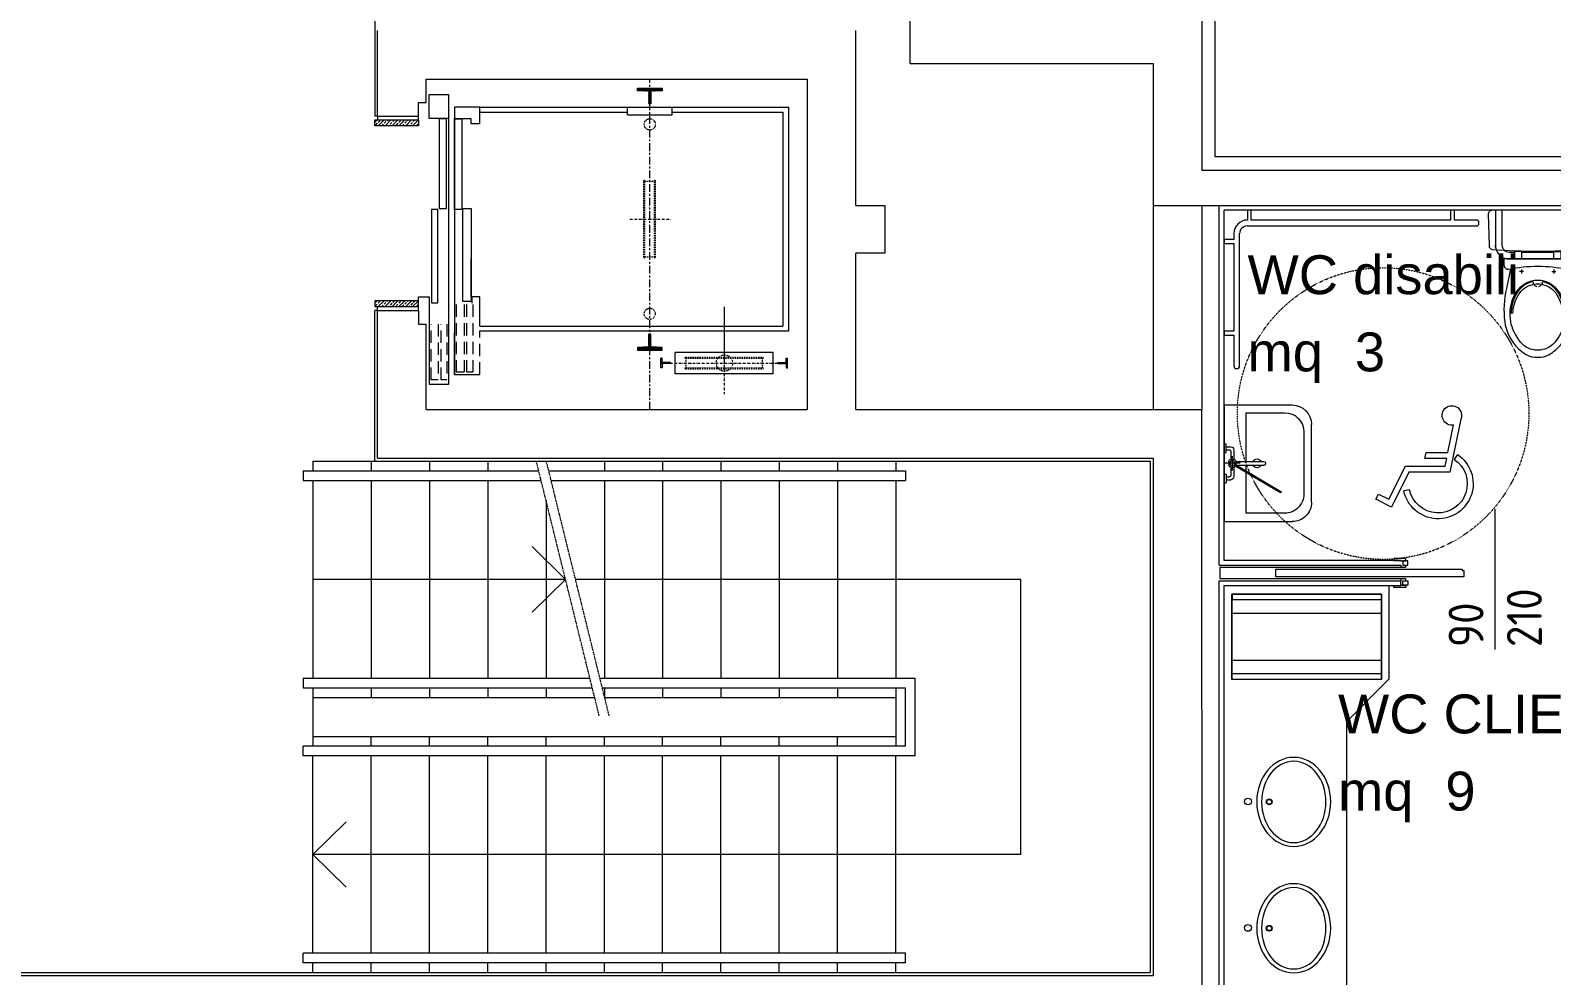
# Model space of a CAD drawing. Header units: millimetres. Extents: x 8265 to 78888, y 1905 to 34251.
# Drawn here: x 38238 to 39021, y 20136 to 20622 of the extents above; entities that cross this region are included whole.
import ezdxf

# ---------------------------------------------------------------- set-up
doc = ezdxf.new("R2010")
doc.units = ezdxf.units.MM
for name, pattern in [('ACANSTGB', [0.354331, 0.15748, -0.03937, 0.03937, -0.03937, 0.03937, -0.03937]), ('CENTER', [7, 4, -1, 1, -1]), ('DASHDOT', [2.35, 1.25, -0.5, 0.1, -0.5]), ('DASHED3', [0.2, -0.1, 0.1]), ('HIDDEN', [9.525, 6.35, -3.175]), ('HIDDEN4', [0.125, 0.025, -0.1])]:
    doc.linetypes.add(name, pattern=pattern)
for name, color, linetype, lineweight in [('420_MURATURE_001-AM_0', 4, 'Continuous', 0), ('430_TAVOLATI_001-AM_0', 3, 'Continuous', 0), ('437_RIVESTIMENTI_001-AM_0', 13, 'Continuous', 0), ('439_TESTI_SERRAMENTI_001-AM_0', 11, 'Continuous', 0), ('441_SERRAMENTI_001-AM_0', 1, 'Continuous', 0), ('442_SANITARI_001-AM_0', 6, 'Continuous', 0), ('448_RAMPE_SCALE_ASCENS_001-AM_0', 216, 'Continuous', 0), ('471_TESTI_POLIGONI_001-AM_0', 221, 'Continuous', 0)]:
    doc.layers.add(name, color=color, linetype=linetype, lineweight=lineweight)
doc.layers.add('A-linee medie', color=8, linetype='Continuous')
doc.styles.add('AREA', font='arial.ttf', dxfattribs={"height": 30})
doc.styles.get("Standard").update_dxf_attribs({"font": 'isocp.shx'})
pattern_1 = [(315, (31645.1751, 30821.5921), (0.35355339, 0.35355339), []), (45, (31645.1751, 30821.5921), (-0.35355339, 0.35355339), [])]

# ---------------------------------------------------------------- blocks, each defined once
blk = doc.blocks.new('Lavabo_handy')
at = {"layer": '442_SANITARI_001-AM_0'}
for p, q in [((-30, 0), (30, 0)), ((-30, 0), (-30, -35)), ((-10, 0), (-10, -1)), ((-5.5, 0), (-5.5, -1)), ((5.5, 0), (5.5, -1)), ((10, 0), (10, -1)), ((30, 0), (30, -35)), ((-5.5, -1), (-10, -1)), ((-8.5, -1), (-8.5, -3.5)), ((-7, -1), (-7, -2.5)), ((-7, -5), (-2, -5)), ((-6, -3.5), (-2, -3.5)), ((-3.64, -4.25), (3.64, -4.25)), ((-2, -3.5), (-2, -5)), ((-1, -2.5), (1, -2.5)), ((-1, -6), (-1, -20.46)), ((-1, -6), (1, -6)), ((0, -8.25), (0, -0.25)), ((0.38, -5.48), (14.49, -29.27)), ((0.89, -5.17), (15.01, -28.97)), ((1, -6), (1, -20.46)), ((2, -3.5), (6, -3.5)), ((2, -3.5), (2, -5)), ((2, -5), (7, -5)), ((5.5, -1), (10, -1)), ((7, -1), (7, -2.5)), ((8.5, -1), (8.5, -3.5)), ((-26.04, -11.36), (-26.04, -31.09)), ((-1, -11.36), (-26.04, -11.36)), ((3.87, -11.36), (1, -11.36)), ((25.71, -11.36), (4.57, -11.36)), ((25.71, -31.09), (25.71, -11.36)), ((0.1, -21.36), (-0.1, -21.36)), ((14.92, -29.31), (14.83, -29.36)), ((20, -45), (-20, -45)), ((-16.04, -41.09), (15.71, -41.09))]:
    blk.add_line(p, q, dxfattribs=at)
blk.add_circle((0, -4.25), 1.28, dxfattribs=at)
for centre, radius, start, end in [((-7, -3.5), 1.5, 180, 270), ((-6, -2.5), 1, 180, 270), ((-1, -3.5), 1, 90, 180), ((-1, -5), 1, 180, 270), ((1, -3.5), 1, 0, 90), ((1, -5), 1, 270, 0), ((6, -2.5), 1, 270, 0), ((7, -3.5), 1.5, 270, 0), ((0, -16.96), 2.25, 116.35896, 243.64104), ((0, -16.96), 2.25, 296.35896, 63.64104), ((-0.1, -20.46), 0.9, 180, 270), ((0.1, -20.46), 0.9, 270, 0), ((-16.04, -31.09), 10, 180, 270), ((14.7, -29.14), 0.25, 210.66766, 300.66766), ((14.79, -29.09), 0.25, 300.66766, 30.66766), ((15.71, -31.09), 10, 270, 0), ((-20, -35), 10, 180, 270), ((20, -35), 10, 270, 0)]:
    blk.add_arc(centre, radius, start, end, dxfattribs=at)
blk = doc.blocks.new('Tazza_handy_01')
at = {"layer": '442_SANITARI_001-AM_0'}
for p, q in [((21.75, 0), (21.75, -15.01)), ((8.26, -21.5), (-8.26, -21.5)), ((-8.3, -30.5), (-8.3, -32.5)), ((8.3, -30.5), (8.3, -32.5)), ((-7.3, -31.5), (-9.3, -31.5)), ((7.3, -31.5), (9.3, -31.5))]:
    blk.add_line(p, q, dxfattribs=at)
for points in [[(-23.45, 0), (23.45, 0, -0.421203), (25.45, -2.05), (25.07, -18.16, -0.384529), (23.23, -20.11, -0.020097), (0, -21, -0.020097), (-23.23, -20.11, -0.384529), (-25.07, -18.16), (-25.45, -2.05, -0.421203)], [(-17.39, -25), (17.39, -25), (17.39, -28.26, -0.472458), (15, -30.22, 0.097656), (-15, -30.22, -0.472458), (-17.39, -28.26)], [(0, -71.9, 0.221073), (8.74, -67.92, 0.102493), (13.6, -58.7, 0.121565), (13.4, -47.2, 0.187395), (6.2, -37.5, 0.126952), (0, -35.9, 0.126952), (-6.2, -37.5, 0.187395), (-13.4, -47.2, 0.121565), (-13.6, -58.7, 0.102493), (-8.74, -67.92, 0.221073)]]:
    blk.add_lwpolyline(points, format="xyb", close=True, dxfattribs=at)
for points in [[(-21.38, -20.25, -0.081906), (-21.75, -18), (-21.75, 0)], [(-17.18, -20.52, -0.203745), (-18.25, -18), (-18.25, 0)], [(17.18, -20.52, 0.203745), (18.25, -18), (18.25, 0)], [(21.75, -15.01), (21.75, -19), (21.75, -18, -0.081902), (21.38, -20.25)], [(-21.18, -20.76, -0.019656), (-21.38, -20.25)], [(21.38, -20.25, -0.32142), (14.75, -25), (-14.75, -25, -0.300027), (-21.18, -20.76)], [(-11.96, -21.5), (-14.75, -21.5, -0.194092), (-17.18, -20.52)], [(17.39, -20.3, -0.216674), (14.75, -21.5), (11.96, -21.5)], [(14.08, -30.05), (16.15, -40.16, -0.088113), (16.99, -57.4, -0.124068), (11.83, -69.13, -0.086475), (5.94, -74.15, -0.130408), (0, -75.6, -0.130408), (-5.94, -74.15, -0.086475), (-11.83, -69.13, -0.124068), (-16.99, -57.4, -0.088113), (-16.15, -40.16), (-14.08, -30.05)], [(-13.7, -53, -0.136377), (-10.9, -42.9, -0.205105), (-2.8, -36.7, -0.668461), (-2.5, -38.14, 0.213245), (-9.9, -43.5, 0.134007), (-12.8, -53)], [(-0.5, -39.1), (-1.58, -38.58, -0.801198), (-1.7, -38.2, -0.05862), (0, -38, -0.05862), (1.7, -38.2, -0.801198), (1.58, -38.58), (0.5, -39.1)], [(12.8, -53, 0.134007), (9.9, -43.5, 0.213245), (2.5, -38.14, -0.668461), (2.8, -36.7, -0.205105), (10.9, -42.9, -0.136377), (13.7, -53)]]:
    blk.add_lwpolyline(points, format="xyb", dxfattribs=at)
blk.add_lwpolyline([(-20.05, -20.34), (-23.07, -21.45), (-27.82, -20.78), (-27.54, -18.8), (-24.75, -19.19)], dxfattribs=at)
for points in [[(-8.26, -25), (-8.26, -21.18), (-11.96, -21.18), (-11.96, -25)], [(8.26, -25), (8.26, -21.18), (11.96, -21.18), (11.96, -25)]]:
    blk.add_lwpolyline(points, close=True, dxfattribs=at)
blk = doc.blocks.new('A$C5F1C5684')
at = {"layer": '442_SANITARI_001-AM_0'}
for p, q in [((85, -47), (85, 1, 0.01)), ((3.96, -47.34), (3.96, -3.34)), ((3.96, -3.34), (80.96, -3.34)), ((80.96, -3.34), (3.96, -3.34)), ((3.96, -6.34), (3.96, -13.26)), ((80.96, -6.34), (3.96, -6.34)), ((80.96, -3.34), (80.96, -3.34)), ((80.96, -3.34), (80.96, -47.34)), ((80.96, -6.34), (80.96, -3.34)), ((80.96, -13.26), (80.96, -6.34)), ((3.96, -13.26), (3.96, -37.41)), ((80.96, -13.26), (3.96, -13.26)), ((80.96, -37.41), (80.96, -13.26)), ((3.96, -37.41), (3.96, -44.34)), ((80.96, -37.41), (3.96, -37.41)), ((80.96, -44.34), (80.96, -37.41)), ((3.96, -44.34), (3.96, -47.34)), ((80.96, -44.34), (3.96, -44.34)), ((80.96, -47.34), (80.96, -44.34)), ((3.96, -47.34), (3.96, -47.34)), ((80.96, -47.34), (3.96, -47.34)), ((80.96, -47.34), (3.96, -47.34)), ((62.99, -69.01), (85, -47)), ((80.96, -47.34), (80.96, -47.34)), ((62.99, -69.01), (62.99, -235))]:
    blk.add_line(p, q, dxfattribs=at)
for centre, radius in [((12.3, -110), 1.75), ((23.24, -110.2), 1.5), ((23.24, -110.2), 1.2), ((12.3, -175), 1.75), ((23.24, -175.2), 1.5), ((23.24, -175.2), 1.2)]:
    blk.add_circle(centre, radius, dxfattribs=at)
at = {"layer": '442_SANITARI_001-AM_0', "extrusion": (0, 0, -1)}
for centre, major_axis, ratio in [((35.86, -110.2), (0, 22.91), 0.829694), ((35.86, -175.2), (0, 22.91), 0.829694), ((35.86, -175.2), (0, 20.91), 0.791866)]:
    blk.add_ellipse(centre, major_axis=major_axis, ratio=ratio, dxfattribs=at)
blk.add_ellipse((35.86, -110.2), major_axis=(0, -20.91), ratio=0.791866, start_param=3.141593, end_param=9.424778, dxfattribs=at)
at = {"layer": 'A-linee medie'}
for q in [(3.96, -3.34), (3.96, -6.34)]:
    blk.add_line((3.96, -3.34), q, dxfattribs=at)
blk = doc.blocks.new('SUP-LOC')
at = {"style": 'AREA'}
blk.add_text('mq', height=20, dxfattribs=at).set_placement((7.7, -17.39))
for tag, p in [('NAME_LOC', (7.7, 22.28)), ('AREA_AREA', (62.93, -17.39))]:
    blk.add_attdef(tag, p, '', height=20, dxfattribs=at)

msp = doc.modelspace()

# ---------------------------------------------------------------- hatches: boundary and pattern name
at = {"layer": '437_RIVESTIMENTI_001-AM_0'}
h = msp.add_hatch(dxfattribs=at)
h.set_pattern_fill('ANSI33', color=256, scale=10, angle=180, style=0)
h.set_pattern_definition([(225, (38437.662, 20576.0345), (1.76777, -1.76777), []), (225, (38435.894, 20576.0345), (1.76777, -1.76777), [1.25, -0.625])])
h.paths.add_polyline_path([(38415.16, 20573.03), (38415.16, 20576.03), (38437.66, 20576.03), (38437.66, 20573.03)])
h = msp.add_hatch(dxfattribs=at)
h.set_pattern_fill('ANSI33', color=256, scale=10, angle=180, style=0)
h.set_pattern_definition([(225, (38437.662, 20483.0345), (1.76777, -1.76777), []), (225, (38435.894, 20483.0345), (1.76777, -1.76777), [1.25, -0.625])])
h.paths.add_polyline_path([(38415.16, 20480.03), (38415.16, 20483.03), (38437.66, 20483.03), (38437.66, 20480.03)])
at = {"layer": '448_RAMPE_SCALE_ASCENS_001-AM_0', "linetype": 'Continuous'}
h = msp.add_hatch(dxfattribs=at)
h.set_pattern_fill('ANSI37', color=256, scale=0.15748, angle=270, style=0)
h.set_pattern_definition(pattern_1)
edge = h.paths.add_edge_path()
edge.add_line((38556.66, 20585.43), (38556.66, 20592.36))
edge.add_line((38556.66, 20592.36), (38550.31, 20592.36))
edge.add_line((38550.31, 20592.36), (38550.31, 20591.06))
edge.add_line((38550.31, 20591.06), (38556.04, 20590.77))
edge.add_line((38556.04, 20590.77), (38556.04, 20584.26))
edge.add_line((38556.04, 20584.26), (38556.66, 20584.26))
edge.add_line((38556.66, 20584.26), (38556.66, 20585.43))
h = msp.add_hatch(dxfattribs=at)
h.set_pattern_fill('ANSI37', color=256, scale=0.15748, angle=270, style=0)
h.set_pattern_definition(pattern_1)
edge = h.paths.add_edge_path()
edge.add_line((38556.66, 20584.26), (38557.29, 20584.26))
edge.add_line((38557.29, 20584.26), (38557.29, 20590.76))
edge.add_line((38557.29, 20590.77), (38563.01, 20591.06))
edge.add_line((38563.01, 20591.06), (38563.01, 20592.36))
edge.add_line((38563.01, 20592.36), (38556.66, 20592.36))
edge.add_line((38556.66, 20592.36), (38556.66, 20585.43))
edge.add_line((38556.66, 20585.43), (38556.66, 20584.26))
h = msp.add_hatch(dxfattribs=at)
h.set_pattern_fill('ANSI37', color=256, scale=0.15748, angle=270, style=0)
h.set_pattern_definition(pattern_1)
edge = h.paths.add_edge_path()
edge.add_line((38550.31, 20459.01), (38550.31, 20457.71))
edge.add_line((38550.31, 20457.71), (38556.66, 20457.71))
edge.add_line((38556.66, 20457.71), (38556.66, 20465.81))
edge.add_line((38556.66, 20465.81), (38556.04, 20465.81))
edge.add_line((38556.04, 20465.81), (38556.04, 20459.31))
edge.add_line((38556.04, 20459.3), (38550.31, 20459.01))
h = msp.add_hatch(dxfattribs=at)
h.set_pattern_fill('ANSI37', color=256, scale=0.15748, angle=270, style=0)
h.set_pattern_definition(pattern_1)
edge = h.paths.add_edge_path()
edge.add_line((38556.66, 20457.71), (38563.01, 20457.71))
edge.add_line((38563.01, 20457.71), (38563.01, 20459.01))
edge.add_line((38563.01, 20459.01), (38557.29, 20459.3))
edge.add_line((38557.29, 20459.31), (38557.29, 20465.81))
edge.add_line((38557.29, 20465.81), (38556.66, 20465.81))
edge.add_line((38556.66, 20465.81), (38556.66, 20457.71))

# ---------------------------------------------------------------- linework, layer by layer
at = {"layer": '420_MURATURE_001-AM_0'}
for p, q in [((38416.66, 20578.03), (38416.66, 20622.03)), ((38662.66, 20532.04), (38662.66, 20622.03)), ((38441.66, 20597.03), (38637.66, 20597.03)), ((38637.66, 20597.03), (38637.66, 20427.03)), ((38437.66, 20578.03), (38437.66, 20585.03)), ((38416.66, 20578.03), (38437.66, 20578.03)), ((38662.66, 20427.03), (38662.66, 20507.53)), ((38416.66, 20402.03), (38416.66, 20478.03)), ((38441.66, 20427.03), (38441.66, 20471.03)), ((38441.66, 20427.03), (38637.66, 20427.03)), ((38662.66, 20427.03), (38840.58, 20427.04)), ((38815.66, 20427.04), (38815.66, 20427.03)), ((38840.58, 20427.04), (38840.66, 20111.03)), ((38416.66, 20402.03), (38815.66, 20402.03)), ((38815.66, 20402.03), (38815.66, 20136.03)), ((38217.66, 20136.03), (38815.66, 20136.03))]:
    msp.add_line(p, q, dxfattribs=at)
at = {"layer": '420_MURATURE_001-AM_0', "color": 1}
msp.add_line((38991.68, 20303.78), (38991.68, 20375.78), dxfattribs=at)
msp.add_line((38991.68, 20303.78), (38991.68, 20375.78), dxfattribs=at)
at = {"layer": '420_MURATURE_001-AM_0'}
for points in [[(38437.66, 20585.03), (38441.66, 20585.03), (38441.66, 20597.03)], [(38662.66, 20532.04), (38677.66, 20532.04), (38677.66, 20507.53), (38662.66, 20507.53)], [(38416.66, 20478.03), (38437.66, 20478.03), (38437.66, 20471.03), (38441.66, 20471.03)]]:
    msp.add_lwpolyline(points, dxfattribs=at)
at = {"layer": '430_TAVOLATI_001-AM_0'}
for p, q in [((38690.66, 20605.03), (38690.66, 20655.03)), ((38840.66, 20630.03), (38840.66, 20550.04)), ((38690.66, 20605.03), (38815.66, 20605.03)), ((38815.66, 20605.03), (38815.66, 20427.03)), ((39168.56, 20550.04), (38840.66, 20550.04)), ((38815.66, 20532.04), (39168.57, 20532.04)), ((38840.66, 20532.04), (38840.66, 20427.03)), ((38849.67, 20347.04), (38849.67, 20532.04)), ((38849.67, 20347.04), (38943.18, 20347.04)), ((38943.18, 20347.04), (38943.18, 20345.92)), ((38849.67, 20339.04), (38943.18, 20339.09)), ((38849.67, 20098.05), (38849.67, 20339.04)), ((38943.18, 20340.16), (38943.18, 20339.09))]:
    msp.add_line(p, q, dxfattribs=at)
msp.add_lwpolyline([(38943.18, 20345.92), (38850.01, 20345.92), (38850.01, 20340.16), (38943.18, 20340.16)], dxfattribs=at)
at = {"layer": '437_RIVESTIMENTI_001-AM_0'}
for p, q in [((38415.16, 20687.04), (38415.16, 20578.03)), ((38847.66, 20557.04), (38847.66, 20637.03)), ((38416.66, 20578.03), (38415.16, 20578.03)), ((38416.66, 20578.03), (38416.66, 20576.03)), ((38437.66, 20576.03), (38437.66, 20578.03)), ((39168.56, 20557.04), (38847.66, 20557.04)), ((38852.17, 20349.44), (38852.17, 20529.54)), ((38415.16, 20400.53), (38415.16, 20478.03)), ((38416.66, 20478.03), (38415.16, 20478.03)), ((38416.66, 20478.03), (38416.66, 20480.03)), ((38437.66, 20478.03), (38437.66, 20480.03)), ((38415.16, 20400.53), (38814.16, 20400.53)), ((38814.16, 20400.53), (38814.16, 20137.53)), ((38943.18, 20349.44), (38852.17, 20349.44)), ((38852.17, 20336.54), (38943.18, 20336.54)), ((38852.17, 20100.54), (38852.17, 20336.54)), ((38943.18, 20336.57), (38943.18, 20339.09)), ((36743.16, 20137.53), (38814.16, 20137.53))]:
    msp.add_line(p, q, dxfattribs=at)
for points in [[(38437.66, 20573.03), (38415.16, 20573.03), (38415.16, 20576.03), (38437.66, 20576.03)], [(38437.66, 20483.03), (38415.16, 20483.03), (38415.16, 20480.03), (38437.66, 20480.03)]]:
    msp.add_lwpolyline(points, close=True, dxfattribs=at)
msp.add_lwpolyline([(39046.38, 20529.54), (38852.17, 20529.54)], dxfattribs=at)
at = {"layer": '441_SERRAMENTI_001-AM_0'}
for points in [[(38945.68, 20349.29), (38945.68, 20350.44), (38939.48, 20350.44), (38939.48, 20349.44), (38943.18, 20349.44), (38943.18, 20349.29), (38945.68, 20349.29)], [(38974.76, 20344.24), (38975.56, 20344.24), (38975.56, 20341.02), (38878.76, 20341.02), (38878.76, 20345.06), (38974.76, 20345.06), (38974.76, 20344.24)], [(38945.56, 20346.99), (38945.56, 20345.92), (38943.18, 20345.92)], [(38945.68, 20336.76), (38945.68, 20335.58), (38939.48, 20335.58), (38939.48, 20336.54), (38943.18, 20336.54), (38943.18, 20336.76), (38945.68, 20336.76)], [(38943.18, 20340.16), (38945.56, 20340.16), (38945.56, 20339.09)]]:
    msp.add_lwpolyline(points, dxfattribs=at)
for points in [[(38946.68, 20346.99), (38946.68, 20349.29), (38944.18, 20349.29), (38944.18, 20346.99)], [(38946.68, 20339.09), (38946.68, 20336.77), (38944.18, 20336.77), (38944.18, 20339.09)]]:
    msp.add_lwpolyline(points, close=True, dxfattribs=at)
at = {"layer": '442_SANITARI_001-AM_0'}
for p, q in [((38866.17, 20529.54), (38864.17, 20529.54)), ((38864.17, 20529.54), (38864.17, 20524.54)), ((38866.17, 20524.54), (38866.17, 20529.54)), ((38968.68, 20524.54), (38866.17, 20524.54)), ((38970.68, 20529.54), (38968.68, 20529.54)), ((38968.68, 20529.54), (38968.68, 20524.54)), ((38970.68, 20524.54), (38970.68, 20529.54)), ((38982.1, 20524.54), (38970.68, 20524.54)), ((38983.3, 20522.74), (38983.3, 20523.34)), ((38857.17, 20514.54), (38852.17, 20514.54)), ((38852.17, 20514.54), (38852.17, 20512.54)), ((38857.17, 20517.54), (38857.17, 20514.54)), ((38860.17, 20449.63), (38860.17, 20517.54)), ((38864.17, 20521.54), (38982.1, 20521.54)), ((38852.17, 20512.54), (38857.17, 20512.54)), ((38857.17, 20512.54), (38857.17, 20467.38)), ((38857.17, 20467.38), (38852.17, 20467.38)), ((38852.17, 20467.38), (38852.17, 20465.38)), ((38852.17, 20465.38), (38857.17, 20465.38)), ((38857.17, 20465.38), (38857.17, 20449.63)), ((38973.99, 20422.13), (38968.32, 20394.93)), ((38967.34, 20404.93), (38970.3, 20419.16)), ((38955.48, 20401.93), (38956.1, 20404.93)), ((38956.1, 20404.93), (38967.34, 20404.93)), ((38936.98, 20380.96), (38945.47, 20397.93)), ((38945.47, 20397.93), (38965.88, 20397.93)), ((38966.72, 20401.93), (38955.48, 20401.93)), ((38965.88, 20397.93), (38966.72, 20401.93)), ((38972.24, 20403.95), (38970.59, 20401.45)), ((38947.32, 20394.93), (38938.32, 20376.93)), ((38968.32, 20394.93), (38947.32, 20394.93)), ((38930.27, 20380.96), (38931.61, 20383.64)), ((38931.61, 20383.64), (38936.98, 20380.96)), ((38947.64, 20385.85), (38944.71, 20385.23)), ((38938.32, 20376.93), (38930.27, 20380.96))]:
    msp.add_line(p, q, dxfattribs=at)
at = {"layer": '442_SANITARI_001-AM_0', "linetype": 'HIDDEN4'}
msp.add_circle((38934, 20425.03), 75, dxfattribs=at)
at = {"layer": '442_SANITARI_001-AM_0'}
for centre, radius, start, end in [((38864.17, 20517.54, 3.12), 7, 90, 180), ((38982.1, 20523.34, 3.13), 1.2, 0, 90), ((38982.1, 20522.74, 3.13), 1.2, 270, 0), ((38864.17, 20517.54, 3.12), 4, 90, 180), ((38858.67, 20449.63, 3.12), 1.5, 180, 270), ((38858.67, 20449.63, 3.12), 1.5, 270, 0)]:
    msp.add_arc(centre, radius, start, end, dxfattribs=at)
at = {"layer": '442_SANITARI_001-AM_0', "extrusion": (0, 0, -1)}
for centre, major_axis, start_param, end_param in [((38969.38, 20424.07), (-3.54, 3.54), 3.741379, 9.039418), ((38962.32, 20388.93), (-12.73, 12.73), 1.369209, 5.290616), ((38962.32, 20388.93), (10.61, 10.61), -0.201587, 3.71982)]:
    msp.add_ellipse(centre, major_axis=major_axis, ratio=1, start_param=start_param, end_param=end_param, dxfattribs=at)
at = {"layer": '448_RAMPE_SCALE_ASCENS_001-AM_0', "linetype": 'CENTER'}
msp.add_line((38556.66, 20427.03), (38556.66, 20597.03), dxfattribs=at)
at = {"layer": '448_RAMPE_SCALE_ASCENS_001-AM_0'}
for p, q in [((38443.16, 20589.03), (38453.16, 20589.03)), ((38443.16, 20576.73), (38443.16, 20589.03)), ((38453.16, 20589.03), (38453.16, 20440.03)), ((38550.31, 20591.06), (38550.31, 20592.36)), ((38550.31, 20592.36), (38563.01, 20592.36)), ((38556.04, 20590.77), (38550.31, 20591.06)), ((38563.01, 20591.06), (38557.29, 20590.77)), ((38557.29, 20590.76), (38557.29, 20584.26)), ((38563.01, 20592.36), (38563.01, 20591.06)), ((38456.16, 20582.53), (38456.16, 20445.03)), ((38469.16, 20582.53), (38456.16, 20582.53)), ((38469.16, 20574.23), (38469.16, 20582.53)), ((38469.16, 20580.03), (38545.16, 20580.03)), ((38545.16, 20578.58), (38545.16, 20582.56)), ((38545.16, 20578.58), (38568.16, 20578.58)), ((38557.29, 20584.26), (38556.04, 20584.26)), ((38568.16, 20578.58), (38568.16, 20582.56)), ((38453.16, 20576.73), (38443.16, 20576.73)), ((38456.16, 20576.73), (38464.56, 20576.73)), ((38464.56, 20576.73), (38464.56, 20574.23)), ((38464.56, 20574.23), (38469.16, 20574.23)), ((38469.16, 20485.03), (38465.16, 20485.03)), ((38465.16, 20485.03), (38465.16, 20481.83)), ((38469.16, 20470.04), (38469.16, 20485.03)), ((38556.04, 20465.81), (38556.04, 20459.31)), ((38557.29, 20465.81), (38556.04, 20465.81)), ((38557.29, 20459.31), (38557.29, 20465.81)), ((38556.04, 20459.3), (38550.31, 20459.01)), ((38550.31, 20459.01), (38550.31, 20457.71)), ((38550.31, 20457.71), (38563.01, 20457.71)), ((38563.01, 20459.01), (38557.29, 20459.3)), ((38563.01, 20457.71), (38563.01, 20459.01)), ((38456.16, 20445.03), (38469.16, 20445.03)), ((38453.16, 20440.03), (38443.16, 20440.03)), ((38383.31, 20400.53), (38415.16, 20400.53)), ((38383.31, 20400.53), (38383.31, 20395.53)), ((38413.31, 20400.53), (38413.31, 20395.53)), ((38443.31, 20400.53), (38443.31, 20395.53)), ((38473.31, 20400.53), (38473.31, 20395.53)), ((38533.31, 20400.53), (38533.31, 20395.53)), ((38563.31, 20400.53), (38563.31, 20395.53)), ((38593.31, 20400.53), (38593.31, 20395.53)), ((38623.31, 20400.53), (38623.31, 20395.53)), ((38653.31, 20400.53), (38653.31, 20395.53)), ((38683.31, 20400.53), (38683.31, 20395.53)), ((38378.31, 20395.53), (38499.55, 20395.53)), ((38378.31, 20395.53), (38378.31, 20390.53)), ((38378.31, 20390.53), (38500.78, 20390.53)), ((38383.31, 20390.53), (38383.31, 20289.03)), ((38383.31, 20390.53), (38383.31, 20385.53)), ((38413.31, 20390.53), (38413.31, 20289.03)), ((38443.31, 20390.53), (38443.31, 20289.03)), ((38473.31, 20390.53), (38473.31, 20289.03)), ((38504.7, 20395.53), (38688.31, 20395.53)), ((38505.93, 20390.53), (38688.31, 20390.53)), ((38533.31, 20390.53), (38533.31, 20289.03)), ((38563.31, 20390.53), (38563.31, 20289.03)), ((38593.31, 20390.53), (38593.31, 20289.03)), ((38623.31, 20390.53), (38623.31, 20289.03)), ((38653.31, 20390.53), (38653.31, 20289.03)), ((38683.31, 20390.53), (38683.31, 20289.03)), ((38688.31, 20395.53), (38688.31, 20390.53)), ((38503.31, 20380.29), (38503.31, 20289.03)), ((38513.31, 20339.78), (38496.19, 20356.6)), ((38513.31, 20339.78), (38383.31, 20339.78)), ((38513.31, 20339.78), (38496.19, 20322.97)), ((38747.56, 20339.78), (38518.46, 20339.78)), ((38747.56, 20198.28), (38747.56, 20339.78)), ((38378.31, 20289.03), (38525.85, 20289.03)), ((38378.31, 20289.03), (38378.31, 20284.03)), ((38531, 20289.03), (38693.31, 20289.03)), ((38693.31, 20249.03), (38693.31, 20289.03)), ((38378.31, 20284.03), (38527.08, 20284.03)), ((38383.31, 20284.03), (38383.31, 20254.03)), ((38413.31, 20284.03), (38413.31, 20279.03)), ((38443.31, 20284.03), (38443.31, 20279.03)), ((38473.31, 20284.03), (38473.31, 20279.03)), ((38503.31, 20284.03), (38503.31, 20279.03)), ((38532.23, 20284.03), (38688.31, 20284.03)), ((38533.31, 20284.03), (38533.31, 20279.03)), ((38563.31, 20284.03), (38563.31, 20279.03)), ((38593.31, 20284.03), (38593.31, 20279.03)), ((38623.31, 20284.03), (38623.31, 20279.03)), ((38653.31, 20284.03), (38653.31, 20279.03)), ((38683.31, 20284.03), (38683.31, 20254.03)), ((38688.31, 20254.03), (38688.31, 20284.03)), ((38383.31, 20279.03), (38528.31, 20279.03)), ((38533.46, 20279.03), (38683.31, 20279.03)), ((38383.31, 20259.03), (38683.31, 20259.03)), ((38413.31, 20254.03), (38413.31, 20259.03)), ((38443.31, 20254.03), (38443.31, 20259.03)), ((38473.31, 20254.03), (38473.31, 20259.03)), ((38503.31, 20254.03), (38503.31, 20259.03)), ((38533.31, 20254.03), (38533.31, 20259.03)), ((38563.31, 20254.03), (38563.31, 20259.03)), ((38593.31, 20254.03), (38593.31, 20259.03)), ((38623.31, 20254.03), (38623.31, 20259.03)), ((38653.31, 20254.03), (38653.31, 20259.03)), ((38688.31, 20254.03), (38378.31, 20254.03)), ((38378.31, 20249.03), (38378.31, 20254.03)), ((38693.31, 20249.03), (38378.31, 20249.03)), ((38383.31, 20147.53), (38383.31, 20249.03)), ((38413.31, 20147.53), (38413.31, 20249.03)), ((38443.31, 20147.53), (38443.31, 20249.03)), ((38473.31, 20147.53), (38473.31, 20249.03)), ((38503.31, 20147.53), (38503.31, 20249.03)), ((38533.31, 20147.53), (38533.31, 20249.03)), ((38563.31, 20147.53), (38563.31, 20249.03)), ((38593.31, 20147.53), (38593.31, 20249.03)), ((38623.31, 20147.53), (38623.31, 20249.03)), ((38653.31, 20147.53), (38653.31, 20249.03)), ((38683.31, 20147.53), (38683.31, 20249.03)), ((38383.31, 20198.28), (38400.44, 20215.1)), ((38747.56, 20198.28), (38383.31, 20198.28)), ((38383.31, 20198.28), (38400.44, 20181.47)), ((38688.31, 20147.53), (38378.31, 20147.53)), ((38378.31, 20142.53), (38378.31, 20147.53)), ((38683.31, 20147.53), (38683.31, 20152.53)), ((38688.31, 20142.53), (38688.31, 20147.53)), ((38688.31, 20142.53), (38378.31, 20142.53)), ((38383.31, 20137.53), (38383.31, 20142.53)), ((38413.31, 20137.53), (38413.31, 20142.53)), ((38443.31, 20137.53), (38443.31, 20142.53)), ((38473.31, 20137.53), (38473.31, 20142.53)), ((38503.31, 20137.53), (38503.31, 20142.53)), ((38533.31, 20137.53), (38533.31, 20142.53)), ((38563.31, 20137.53), (38563.31, 20142.53)), ((38593.31, 20137.53), (38593.31, 20142.53)), ((38623.31, 20137.53), (38623.31, 20142.53)), ((38653.31, 20137.53), (38653.31, 20142.53)), ((38683.31, 20137.53), (38683.31, 20142.53))]:
    msp.add_line(p, q, dxfattribs=at)
at = {"layer": '448_RAMPE_SCALE_ASCENS_001-AM_0', "linetype": 'Continuous'}
for p, q in [((38469.16, 20582.53), (38628.16, 20582.53)), ((38568.16, 20580.03), (38625.16, 20580.03)), ((38625.16, 20580.03), (38625.16, 20470.04)), ((38628.16, 20467.54), (38628.16, 20582.53)), ((38448.31, 20576.53), (38448.31, 20530.43)), ((38452.11, 20576.53), (38448.31, 20576.53)), ((38452.11, 20530.43), (38452.11, 20576.53)), ((38456.16, 20529.93), (38456.16, 20576.53)), ((38456.16, 20576.53), (38460.06, 20576.53)), ((38460.06, 20576.53), (38460.06, 20529.93)), ((38444.36, 20530.03), (38444.36, 20482.03)), ((38447.56, 20530.03), (38444.36, 20530.03)), ((38447.56, 20482.03), (38447.56, 20530.03)), ((38448.31, 20530.43), (38452.11, 20530.43)), ((38460.06, 20529.93), (38456.16, 20529.93)), ((38460.41, 20482.73), (38460.41, 20530.53)), ((38460.61, 20530.53), (38464.81, 20530.53)), ((38464.81, 20530.53), (38464.81, 20482.73)), ((38464.81, 20484.73), (38464.81, 20504.73)), ((38437.66, 20485.03), (38443.16, 20485.03)), ((38437.66, 20483.03), (38437.66, 20485.03)), ((38443.16, 20485.03), (38443.16, 20440.03)), ((38444.36, 20482.03), (38447.56, 20482.03)), ((38464.81, 20482.73), (38460.41, 20482.73)), ((38594.95, 20479.91), (38594.95, 20450.99)), ((38469.16, 20470.04), (38625.16, 20470.04)), ((38469.16, 20467.54), (38628.16, 20467.54)), ((38456.16, 20445.03), (38456.16, 20466.54)), ((38562.37, 20448.49), (38562.37, 20453.49)), ((38562.97, 20453.49), (38562.37, 20453.49)), ((38562.97, 20451.29), (38562.97, 20453.49)), ((38620.09, 20456.49), (38569.82, 20456.49)), ((38569.82, 20445.49), (38569.82, 20456.49)), ((38620.09, 20445.49), (38620.09, 20456.49)), ((38626.94, 20451.29), (38626.94, 20453.49)), ((38626.94, 20453.49), (38627.54, 20453.49)), ((38627.54, 20448.49), (38627.54, 20453.49)), ((38562.97, 20448.49), (38562.37, 20448.49)), ((38567.32, 20451.29), (38562.97, 20451.29)), ((38567.32, 20450.69), (38562.97, 20450.69)), ((38562.97, 20450.69), (38562.97, 20448.49)), ((38620.09, 20445.49), (38569.82, 20445.49)), ((38622.59, 20451.29), (38626.94, 20451.29)), ((38622.59, 20450.69), (38626.94, 20450.69)), ((38626.94, 20450.69), (38626.94, 20448.49)), ((38626.94, 20448.49), (38627.54, 20448.49))]:
    msp.add_line(p, q, dxfattribs=at)
at = {"layer": '448_RAMPE_SCALE_ASCENS_001-AM_0', "linetype": 'DASHED3'}
for p, q in [((38553.66, 20505.06), (38553.66, 20545.06)), ((38553.66, 20545.06), (38554.16, 20545.06)), ((38554.16, 20505.06), (38554.16, 20545.06)), ((38554.16, 20544.56), (38559.16, 20544.56)), ((38559.16, 20505.06), (38559.16, 20545.06)), ((38559.16, 20545.06), (38559.66, 20545.06)), ((38559.66, 20505.06), (38559.66, 20545.06)), ((38553.66, 20505.06), (38554.16, 20505.06)), ((38554.16, 20505.56), (38559.16, 20505.56)), ((38559.16, 20505.06), (38559.66, 20505.06)), ((38574.65, 20453.99), (38615.06, 20453.99)), ((38574.65, 20453.99), (38574.65, 20453.49)), ((38574.65, 20453.49), (38615.06, 20453.49)), ((38575.15, 20453.49), (38575.15, 20448.49)), ((38614.56, 20453.49), (38614.56, 20448.49)), ((38615.06, 20453.99), (38615.06, 20453.49)), ((38574.65, 20448.49), (38615.06, 20448.49)), ((38574.65, 20448.49), (38574.65, 20447.99)), ((38574.65, 20447.99), (38615.06, 20447.99)), ((38615.06, 20448.49), (38615.06, 20447.99))]:
    msp.add_line(p, q, dxfattribs=at)
at = {"layer": '448_RAMPE_SCALE_ASCENS_001-AM_0', "linetype": 'DASHDOT'}
for p, q in [((38546.5, 20525.06), (38567.52, 20525.06)), ((38594.95, 20457.17), (38594.95, 20434.99)), ((38562.37, 20450.99), (38627.54, 20450.99)), ((38567.32, 20450.69), (38567.32, 20451.29)), ((38622.59, 20450.69), (38622.59, 20451.29))]:
    msp.add_line(p, q, dxfattribs=at)
at = {"layer": '448_RAMPE_SCALE_ASCENS_001-AM_0', "linetype": 'HIDDEN'}
for p, q in [((38457.01, 20481.03), (38457.01, 20446.53)), ((38461.11, 20481.03), (38461.11, 20446.53)), ((38462.36, 20481.03), (38462.36, 20446.53)), ((38465.56, 20481.03), (38465.56, 20446.53)), ((38444.26, 20442.33), (38444.26, 20471.03)), ((38447.76, 20471.03), (38447.76, 20442.33)), ((38449.31, 20442.33), (38449.31, 20471.03)), ((38452.31, 20471.03), (38452.31, 20442.33)), ((38469.16, 20445.03), (38469.16, 20467.54)), ((38457.01, 20446.53), (38461.11, 20446.53)), ((38462.36, 20446.53), (38465.56, 20446.53)), ((38447.76, 20442.33), (38444.26, 20442.33)), ((38452.31, 20442.33), (38449.31, 20442.33))]:
    msp.add_line(p, q, dxfattribs=at)
at = {"layer": '448_RAMPE_SCALE_ASCENS_001-AM_0', "linetype": 'ACANSTGB'}
for p, q in [((38530.63, 20269.65), (38498.31, 20400.53)), ((38535.78, 20269.65), (38503.46, 20400.53))]:
    msp.add_line(p, q, dxfattribs=at)
at = {"layer": '448_RAMPE_SCALE_ASCENS_001-AM_0', "linetype": 'DASHED3'}
for centre, radius in [((38556.66, 20573.75, 3.13), 2.88), ((38556.66, 20476.3, 3.13), 2.88), ((38595.09, 20450.99, 3.13), 4.19)]:
    msp.add_circle(centre, radius, dxfattribs=at)

# ---------------------------------------------------------------- block references
at = {"layer": '442_SANITARI_001-AM_0'}
msp.add_blockref('A$C5F1C5684', (38852.16, 20335.54), dxfattribs=at)
at = {"layer": '471_TESTI_POLIGONI_001-AM_0'}
for p, values in [((38856.55, 20464.13), {'NAME_LOC': 'WC disabili', 'AREA_AREA': '3'}), ((38903.09, 20238.28), {'NAME_LOC': 'WC CLIENTI', 'AREA_AREA': '9'})]:
    msp.add_blockref('SUP-LOC', p, dxfattribs=at).add_auto_attribs(values)
at = {"layer": 'A-linee medie', "extrusion": (0, 0, -1), "zscale": -1}
msp.add_blockref('Tazza_handy_01', (-39013.56, 20529.54), dxfattribs=at)
at = {"layer": 'A-linee medie', "extrusion": (0, 0, -1), "zscale": -1, "rotation": 270}
msp.add_blockref('Lavabo_handy', (-38852.17, 20399.44), dxfattribs=at)

# ---------------------------------------------------------------- texts
at = {"layer": '439_TESTI_SERRAMENTI_001-AM_0', "insert": (38991.68, 20304.92, 3.12), "char_height": 18, "width": 50.554, "attachment_point": 4, "rotation": 90}
msp.add_mtext('90\\P210', dxfattribs=at)

doc.saveas('drawing.dxf')
